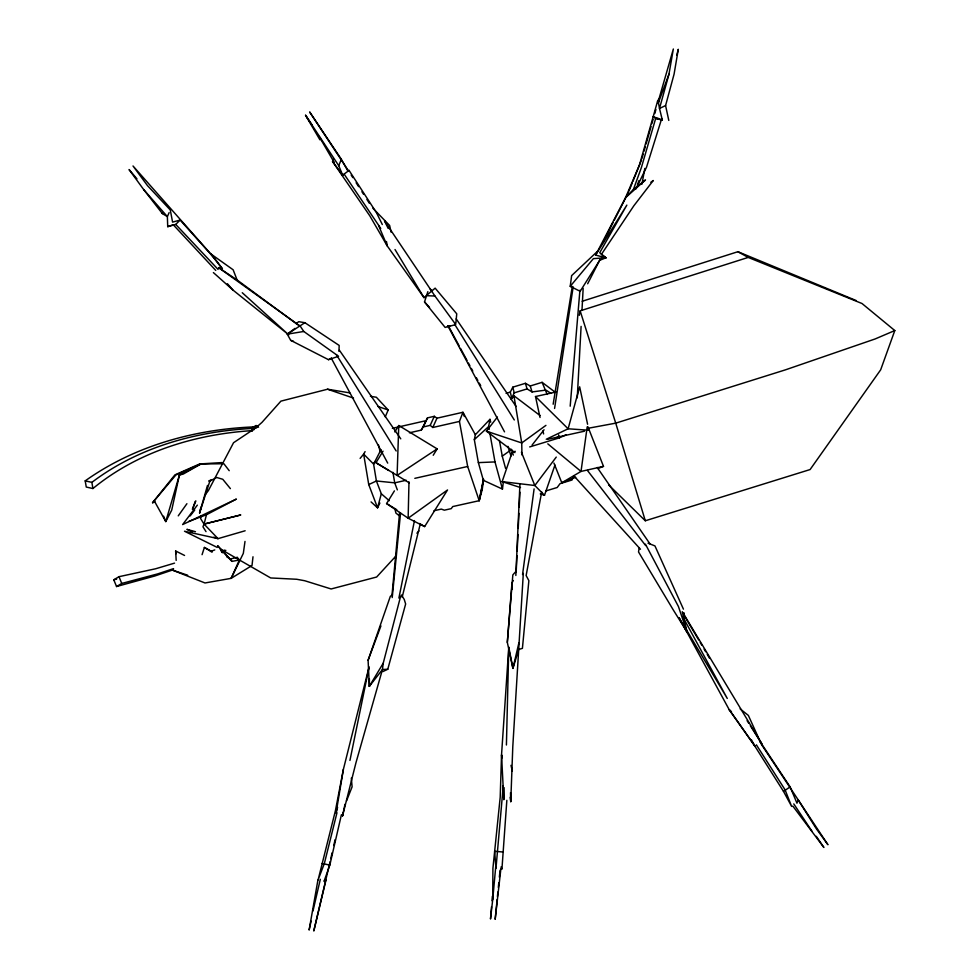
<?xml version="1.0" encoding="UTF-8"?>
<svg xmlns="http://www.w3.org/2000/svg" width="980" height="980" viewBox="0 0 980 980"><rect width="100%" height="100%" fill="white"/><g stroke="black" fill="none" stroke-linecap="round" stroke-linejoin="round"><path stroke-width="1.47" d="M400.685 596.061L383.229 663.191L382.445 669.536L369.338 686.331L369.374 678.834M523.32 573.386L512.797 746.576L510.752 801.677L510.176 797.267M408.979 481.891L408.146 518.212L424.646 526.579L447.529 489.963L408.146 518.212L386.586 503.561L394.426 490.87M491.519 906.831L490.502 919.02L492.707 899.677L492.916 868.292L500.204 797.193L501.54 754.845L508.779 647.241L512.92 668.385L518.726 649.458L522.413 648.356L528.869 580.662L526.505 576.228M504.112 787.663L503.818 799.729L501.54 754.845L502.213 757.785M506.415 744.996L508.779 647.241M433.209 455.271L437.166 448.889L398.762 425.516L397.108 475.398L409.334 482.907M200.778 515.737L200.667 518.641L204.048 524.116L240.774 514.953L204.036 524.08L202.958 526.787L206.008 531.626M506.844 800.317L501.932 869.211L501.099 866.859M515.848 575.468L519.915 484.279M516.166 572.296L516.938 555.672M517.158 551.128L517.942 534.504M518.224 528.453L518.935 513.324M519.216 507.285L519.927 492.156M577.257 397.843L581.103 326.389M582.01 309.668L583.161 288.389M338.958 351.391L339.178 345.438L304.89 322.702L298.753 321.685L296.168 323.559L237.099 279.962L218.589 267.638L300.321 326.267L303.788 331.473L338.578 356.279M503.267 785.642L495.966 868.439L494.655 851.277L502.63 851.975M518.861 643.052L512.92 668.385L507.322 642.365L511.94 583.112L513.251 580.54M507.322 642.365L512.834 574.929L515.198 572.185M492.021 900.743L492.401 896.173M570.188 406.185L579.915 290.227M492.707 899.677L495.696 867.104M392.098 594.064L399.62 512.491M455.872 323.241L456.741 313.808L435.132 288.144L423.997 297.663L387.235 245.919L369.84 215.894L332.563 161.541L333.163 159.336M392.221 597.555L400.563 513.018M497.117 899.603L495.17 919.363L500.927 868.378M497.424 896.565L497.877 892.008M498.33 887.451L498.771 882.894M512.92 668.385L513.373 663.999M499.359 877.1L500.07 870.203M401.433 594.958L404.238 599.429L405.647 603.986L387.774 669.242L382.445 669.536L355.961 762.734L342.547 815.899L342.865 812.886M684.114 612.88L683.881 614.962L698.667 639.903M252.999 556.775L252.019 565.497L231.157 578.347L205.004 582.965L171.953 569.931L187.695 575.248M490.735 422.172L489.963 419.318L475.349 434.74L474.32 439.616L478.363 462.621L483.373 480.323L502.458 489.094L503.316 482.136M522.548 574.549L534.1 488.898M587.192 426.888L581.018 471.429L561.797 482.773L553.933 463.062M245 541.426L243.322 553.382L231.157 578.347L239.365 559.984L238.067 558.184M433.956 510.739L441.331 509.098L444.32 510.176L451.229 508.645L452.748 506.562L479.196 500.694L482.197 489.682L483.655 479.367M554.582 408.452L573.178 286.871M639.144 547.979L638.531 551.961L673.517 610.332L686.992 631.88L682.276 611.704L761.668 743.587L759.855 741.284M553.161 404.226L572.283 286.442M311.089 921.102L309.117 930.057L317.924 880.04M369.08 666.829L343.368 769.435L336.042 813.143L337.586 807.348M676.751 55.137L678.295 49.294L674.081 74.137L665.579 105.583L659.503 108.449L658.425 102.667L659.001 98.772L657.568 101.16L653.182 116.657L655.669 118.482L662.333 120.099L659.503 108.449L668.96 74.211L673.346 49L657.85 102.814M489.192 429.473L488.665 426.521L489.963 419.318M388.215 228.487L384.491 220.843L434.949 296.034L455.749 324.588L445.141 327.43L424.512 301.926L427.856 291.648M641.925 184.216L644.816 168.438M526.113 575.64L541.683 491.899M579.29 315.34L580.148 310.856L748.206 257.421L862.008 303.518L894.801 330.554L880.677 369.803L810.092 469.555L645.306 520.772L608.592 484.818M343.368 769.435L335.38 810.827L318.108 879.856L324.356 863.515L336.985 812.702M409.395 432.805L421.29 430.098L427.513 417.872L434.324 416.316L436.958 418.191L462.952 412.274L459.449 421.437L467.668 466.48L479.196 500.694L483.434 479.245M398.897 598.082L414.466 520.564M349.946 760.419L368.835 668.323M479.196 500.694L483.373 480.323M342.547 815.899L344.985 804.274M230.398 488.628L222.766 479.281L216.752 477.493L209.855 481.082L199.577 513.03L200.888 507.248M330.101 861.592L313.784 931L326.071 879.611L324.013 881.375L329.819 865.12L341.42 814.698M330.762 858.664L332.098 852.821M333.751 845.52L335.087 839.676M313 910.947L320.313 879.317M402.155 597.273L420.285 523.933M204.048 524.116L206.474 514.733L236.388 499.077L182.623 524.582L197.347 505.129M365.087 451.609L363.654 454.12L373.601 464.091L376.406 480.984L381.318 493.761L377.557 507.824L371.077 501.919M199.577 513.03L207.49 485.431M641.937 158.429L643.186 154.081M644.007 151.19L645.257 146.853M646.077 143.95L651.051 126.592M651.872 123.701L653.121 119.352M654.775 113.57L655.926 109.54M661.696 118.617L646.518 167.237L635.947 188.919M202.064 554.68L204.379 547.44L212.244 551.777M520.503 487.55L502.14 481.646L511.989 452.76M540.262 493.908L544.5 495.268L554.95 465.059M383.229 663.191L369.338 686.331L368.1 660.251L390.334 596.355L392.392 594.811M195.24 501.393L192.423 509.343L195.878 500.927M637.441 184.767L638.936 180.614M580.148 291.329L599.674 260.325L605.922 257.814L595.607 255.082L625.546 197.654L633.448 189.397L641.386 167.556L655.669 118.482L658.683 118.556M668.96 74.211L658.425 102.667L657.568 101.16M368.1 660.251L380.926 625.902M573.129 477.138L572.051 480.004L560.046 483.655L557.191 487.501L545.872 490.943M346.528 800.88L352.102 786.854L351.33 778.108M628.952 191.125L632.321 182.758M632.884 181.361L641.533 159.875M382.31 224.518L376.479 212.721L349.064 170.41L342.682 175.126L338.725 165.669L341.371 159.299L309.631 111.953L347.863 169.92M385.263 416.843L388.19 409.983L376.369 397.255L370.452 396.288M169.124 212.623L167.372 216.629L167.715 226.662L175.714 224.42L180.136 220.071L215.037 258.977L222.399 268.667M421.29 430.098L423.225 426.949L430.196 425.369L432.793 427.488L436.958 418.191M430.196 425.369L434.324 416.316M512.797 387.174L514.206 392.858L511.732 398.174L510.298 392.086L512.797 387.174L525.415 383.303L530.229 385.985L532.067 391.939L545.958 390.089L550.907 393.36M369.338 686.331L370.599 683.624M423.225 426.949L427.513 417.872M379.885 503.022L377.557 507.824L368.737 484.586L363.654 454.12L360.126 458.395M602.847 242.624L613.015 222.668M614.374 220.01L628.388 192.521M587.657 283.771L600.042 259.492M381.024 449.673L373.601 464.091L375.022 461.507M388.729 470.437L375.977 462.707L383.045 451.168M394.83 431.935L398.762 425.516M595.607 255.082L626.845 205.114L599.723 252.718L605.922 257.814L593.402 258.622L570.238 286.295L578.911 290.693M155.11 502.042L152.562 502.74L175.91 474.933L200.863 463.969L223.869 463.736L229.222 470.694M178.25 515.86L186.911 503.708M556.26 457.096L534.823 485.504L502.14 481.646M204.722 495.402L208.409 490.539L233.546 442.727L255.596 427.99L261.942 422.417L280.905 401.139L327.565 389.219L349.75 392.87M255.155 426.766L256.099 425.541L258.573 427.194M514.904 452.589L486.423 431.176L497.424 417.015M511.18 399.301L513.937 395.761L540.054 415.545M190.145 515.933L194.738 510.053M532.115 445.03L544.047 429.779M152.562 502.74L174.906 474.884L199.626 463.957L221.823 462.585M396.263 555.672L376.639 577.024L331.13 588.968L304.768 580.748L296.658 579.266L270.688 577.955L219.973 548.788M416.904 533.206L418.975 530.952M756.389 744.849L785.054 789.782L791.632 806.418L783.486 791.35L790.137 786.928L760.137 741.689M598.082 250.782L571.622 275.625L570.238 286.295L571.438 286.797M474.32 439.616L488.665 426.521M633.448 189.397L645.489 179.94L625.546 197.654L639.438 165.044L653.182 116.657L662.333 120.099M337.132 356.769L328.471 359.672L290.68 340.329L287.275 334.156L304.89 322.702M294.98 328.386L287.275 334.156L303.788 331.473M545.934 425.369L521.727 442.96L486.423 431.176M650.855 182.243L653.256 180.516L633.852 205.775L601.402 254.384L605.922 257.814M505.533 468.269L502.25 456.141L510.298 450.408M253.649 426.913C193.954 429.363 134.236 445.986 85.199 480.874L86.265 487.048L92.916 488.53C137.776 451.694 195.277 434.177 252.583 430.6M437.166 448.889L397.108 475.398L375.977 462.707M85.199 480.874L91.875 482.356C137.898 447.529 195.265 431.323 252.362 428.444M173.546 569.662L154.803 575.995L116.547 586.53L113.778 579.78L118.984 576.693L155.636 568.768L174.538 563.133M116.547 586.53L121.753 583.455L157.743 573.876L173.546 568.621M256.099 425.541L251.701 427.978L252.46 430.882M211.435 479.637L208.74 481.07L209.855 481.082M546.264 439.261L568.118 428.787L588.858 430.245M382.812 671.606L387.774 669.242M368.737 484.586L376.406 480.984L394.707 482.846L406.21 480.261M529.69 446.929L559.409 437.84L566.171 434.752M894.801 330.554L875.128 338.958L785.531 369.815L615.734 423.152L587.939 428.309M328.471 359.672L331.571 358.362M556.689 437.533L559.482 436.431M221.664 552.01L225.841 550.368M561.797 482.773L575.689 477.297M597.935 468.55L603.496 466.358L587.951 426.815M221.835 551.201L224.641 550.111M255.596 427.99L257.127 427.415M349.064 170.41L347.802 170.888L341.371 159.299M188.736 521.458L206.474 514.733M210.516 551.471L214.767 549.915M254.004 427.17L251.701 427.978L254.175 429.632M167.715 226.662L173.252 224.763L215.747 270.407M582.194 301.264L737.891 251.713L856.079 300.493M506.084 393.384L510.298 392.086M530.229 385.985L542.099 382.335L555.525 392.453M514.206 392.858L527.068 388.913L532.067 391.939M511.487 449.293L512.369 452.209L515.247 451.327M245.147 530.768L218.038 538.645L184.51 531.234L217.254 547.428M180.136 220.071L172.578 222.105L170.287 209.965L147.49 185.624L133.011 165.975L210.541 253.71L222.436 268.973M447.456 326.45L449.943 325.789M237.417 557.277L230.325 558.992L226.539 556.665M392.368 428.346L425.724 420.751M432.793 427.488L459.449 421.437M113.778 579.78L116.669 579.119M603.496 466.358L581.018 471.429L547.808 443.854M414.822 478.338L467.668 466.48M540.041 417.48L535.496 396.533L556.101 391.988M547.832 439.261L584.46 431.2M232.003 561.381L217.597 545.725L232.003 561.381L239.365 559.984M478.363 462.621L494.986 461.923L502.458 489.094M322.102 863.466L329.819 865.12M427.121 295.703L434.949 296.034M648.037 543.214L654.946 545.909L683.44 609.156M195.461 531.711L186.898 529.335L192.35 531.785M290.68 340.329L293.473 341.248M327.565 389.219L353.547 398.125M378.084 406.529L388.19 409.983M213.861 537.199L218.038 538.645L204.036 524.08M176.167 560.376L175.653 550.993L184.559 555.452M737.891 251.713L748.206 257.421M204.379 547.44L211.888 551.936M143.68 189.581L162.398 213.603L167.372 216.629L143.68 189.581L129.066 169.552L136.955 178.826M386.586 503.561L396.741 509.698M419.563 523.516L424.646 526.579M296.168 323.559L300.321 326.267M213.383 272.587L232.873 289.982L288.769 334.878L242.268 292.726M210.541 253.71L233.13 269.782L237.099 279.962M792.795 806.05L823.886 847.467L816.291 836.32M399.399 515.798L395.945 513.128L394.842 508.816M740.17 708.908L748.353 715.412L761.656 744.776L827.941 844.736L816.377 828.823L798.173 799.864L796.973 803.183L790.137 786.928M430.134 289.014L432.021 290.619M731.46 711.603L729.194 709.643L679.103 617.78L686.992 631.88L684.689 624.591M381.318 493.761L389.256 500.719M535.496 396.533L568.118 428.787L579.658 386.806L587.584 424.242M544.5 495.268L534.823 485.504L521.434 452.246M372.927 208.275L389.636 225.474L391.069 232.138M218.099 269.427L175.714 224.42M424.512 301.926L429.534 307.426M574.096 476.084L640.467 549.241M227.385 283.71L232.873 289.982M587.424 470.449L645.649 545.554M339.362 350.191L400.759 438.832M597.224 467.472L649.948 543.839M456.202 318.88L516.154 406.529M220.806 550.417L222.411 552.769M319.897 139.797L305.552 115.26L312.228 125.232M305.552 115.26L338.725 165.669M793.776 803.906L812.102 831.444M380.742 228.45L344.372 174.477L341.591 174.71L342.682 175.126L332.563 161.541L334.107 162.239L319.1 136.441M351.183 175.065L352.837 177.625M356.144 182.77L358.631 186.629M361.951 191.774L363.605 194.346M366.912 199.479L369.399 203.338M747.103 720.704L748.72 723.24M750.337 725.788L761.668 743.587M783.486 791.35L753.926 744.665L729.194 709.643L755.078 746.38L751.354 739.741M454.61 324.221L514.292 419.954M336.495 354.834L396.177 450.971M395.014 249.52L423.997 297.663M683.121 624.199L727.27 698.446L682.925 617.057M700.222 642.537L701.778 645.159M704.106 649.103L705.661 651.725M707.217 654.346L709.557 658.291M161.884 212.721L162.398 213.603M154.081 500.535L165.779 521.593L171.708 510.151L179.401 475.031L200.863 463.969L183.321 474.038L179.401 475.031L165.779 521.593L163.611 516.191M475.349 434.74L462.952 412.274L464.361 416.524M448.252 325.691L459.069 345.72M460.514 348.39L467.007 360.407M468.452 363.078L469.898 365.736M471.331 368.407L472.777 371.077M476.39 377.753L477.824 380.424M479.269 383.094L480.715 385.765M331.179 357.982L387.713 463.111M447.897 325.948L504.529 431.849M645.44 544.157L678.417 606.485L686.992 631.88M542.099 382.335L547.183 394.438M378.599 225.547L387.235 245.919L386.475 241.521M118.984 576.693L121.753 583.455M397.353 489.89L394.707 482.846L392.931 472.348M510.972 456.043L507.91 446.341M512.369 452.209L513.287 455.1M580.148 310.856L615.734 423.152L645.306 520.772M525.415 383.303L527.068 388.913M558.6 434.949L559.409 437.84M378.354 444.626L380.216 451.854M510.984 765.343L512.32 771.089M665.579 105.583L668.789 120.405M542.957 430.93L543.606 433.932M481.646 486.693L482.197 489.682M499.433 440.461L502.25 456.141M489.718 432.425L494.986 461.923M91.875 482.356L92.916 488.53M513.937 395.761L521.727 442.96L521.96 454.953M175.653 550.993L175.886 553.908M510.507 792.661L510.752 801.677M511.94 583.112L512.05 589.127"/></g></svg>
